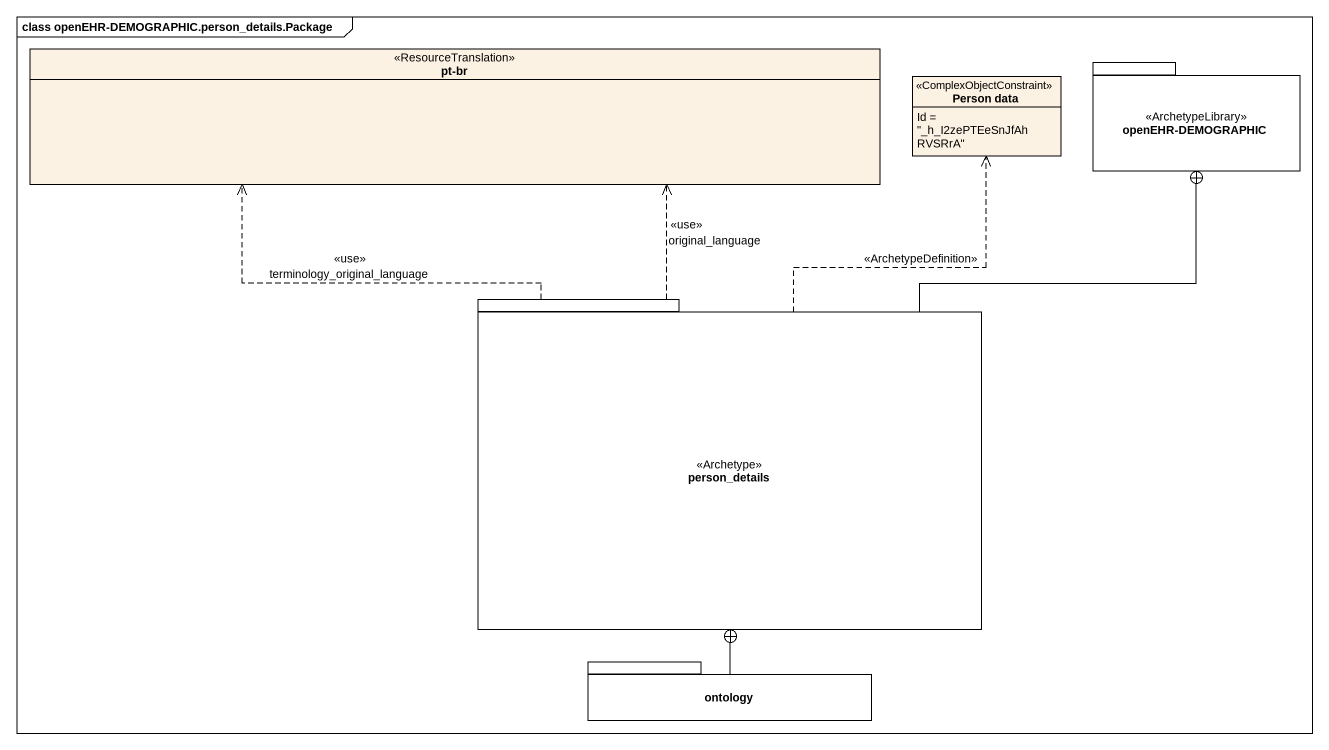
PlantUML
@startuml
mainframe class openEHR-DEMOGRAPHIC.person_details.Package
hide circle
hide empty members
enum "pt-br" as pt_br <<ResourceTranslation>>
class "Person data" as Person_data <<ComplexObjectConstraint>> {
  Id = "_h_I2zePTEeSnJfAhRVSRrA"
}
package "openEHR-DEMOGRAPHIC" as openEHR_DEMOGRAPHIC <<ArchetypeLibrary>> {
}
package person_details <<Archetype>> {
}
package ontology {
}
person_details .up.> pt_br : <<use>>\nterminology_original_language
person_details .up.> pt_br : <<use>>\noriginal_language
person_details .up.> Person_data : <<ArchetypeDefinition>>
person_details -up-+ openEHR_DEMOGRAPHIC
ontology -up-+ person_details
@enduml
